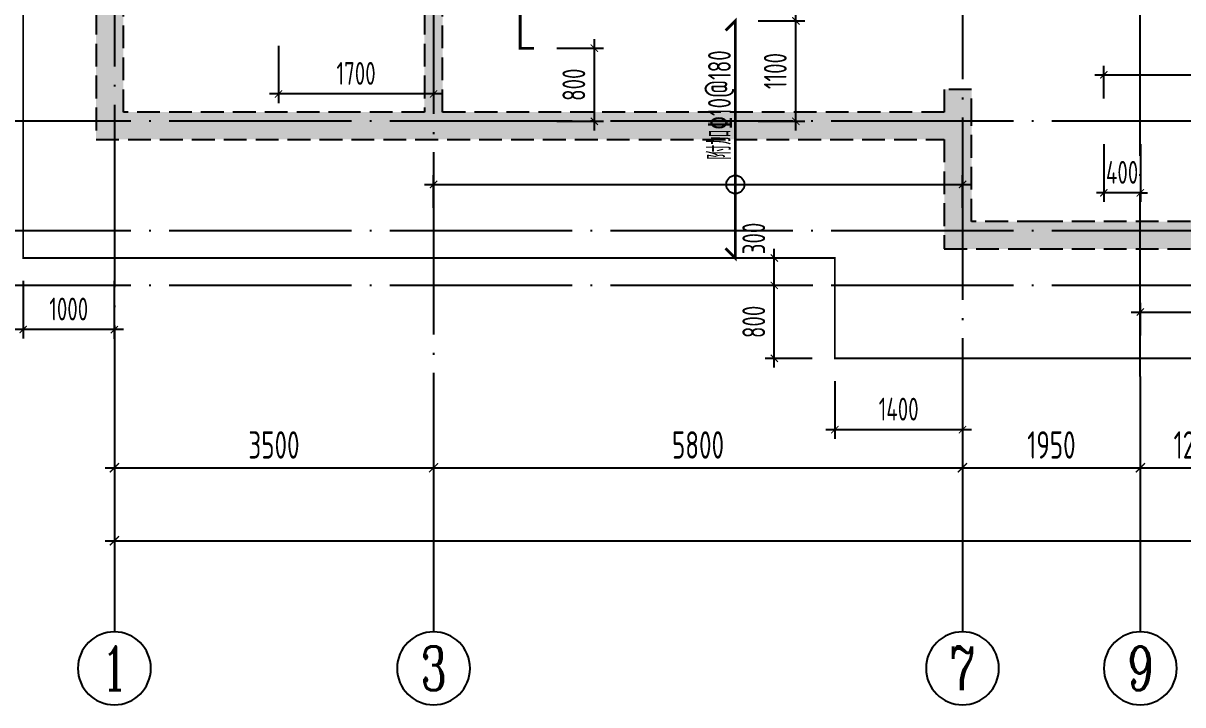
# Model space of a CAD drawing. Extents: x -668857 to 143095, y -247466 to 228182.
# Drawn here: x -429028 to -416312, y 194446 to 201922 of the extents above; entities that cross this region are included whole.
import ezdxf
from ezdxf.enums import TextEntityAlignment as Align

# ---------------------------------------------------------------- set-up
doc = ezdxf.new("R2010")
doc.units = 0
doc.header["$LTSCALE"] = 1000
doc.linetypes.add('DASH', pattern=[0.35, 0.25, -0.1])
doc.linetypes.add('DOTE', pattern=[2.42, 2, -0.2, 0.02, -0.2])
doc.layers.get('0').update_dxf_attribs({"linetype": 'CONTINUOUS'})
doc.layers.get('DEFPOINTS').update_dxf_attribs({"linetype": 'CONTINUOUS'})
for name, color, linetype in [('A-AXIS', 1, 'CONTINUOUS'), ('A-DOTE', 10, 'DOTE'), ('AXIS_NUM', 7, 'CONTINUOUS'), ('S-B板配筋', 6, 'CONTINUOUS'), ('S-B板配筋号', 7, 'CONTINUOUS'), ('S-J基础底板', 5, 'CONTINUOUS'), ('S-J基础底板标注', 3, 'CONTINUOUS'), ('S-Q墙填充', 252, 'CONTINUOUS'), ('S-Q墙实线', 6, 'CONTINUOUS'), ('S-Q墙虚线', 6, 'DASH'), ('S-Y一般标注', 3, 'CONTINUOUS')]:
    doc.layers.add(name, color=color, linetype=linetype)
doc.styles.add('TSSD_Axis', font='complex.shx', dxfattribs={"width": 0.7, "bigfont": 'hztxt.shx'})
doc.styles.add('TSSD_DIMENSION', font='Tssdeng.shx', dxfattribs={"width": 0.7, "bigfont": 'tssdchn.shx'})
doc.styles.add('TSSD_REIN', font='tssdeng.shx', dxfattribs={"width": 0.7, "height": 300, "bigfont": 'tssdchn.shx'})
doc.dimstyles.new('TSSD_100_100', dxfattribs={"dimtxt": 300, "dimasz": 100, "dimexe": 100, "dimexo": 250, "dimgap": 100, "dimtad": 1, "dimdec": 0, "dimzin": 0, "dimdsep": 46, "dimtxsty": 'TSSD_DIMENSION', "dimblk": 'ARCHTICK', "dimcen": 0, "dimdle": 100, "dimclrt": 7, "dimadec": 0, "dimazin": 0, "dimtfac": 1, "dimtdec": 0, "dimtix": 1, "dimtmove": 2, "dimatfit": 3, "dimldrblk": 'ARCHTICK', "dimfxl": 0, "dimtolj": 1, "dimtzin": 0, "dimarcsym": 0})
doc.dimstyles.new('TSSD_100_100$0', dxfattribs={"dimtxt": 300, "dimasz": 80, "dimexe": 100, "dimexo": 250, "dimgap": 100, "dimtad": 1, "dimdec": 0, "dimzin": 0, "dimdsep": 46, "dimtxsty": 'TSSD_DIMENSION', "dimblk": 'ARCHTICK', "dimcen": 0, "dimdle": 100, "dimclrd": 3, "dimclre": 3, "dimclrt": 7, "dimadec": 0, "dimazin": 0, "dimtfac": 1, "dimtdec": 0, "dimtix": 1, "dimtmove": 2, "dimatfit": 3, "dimldrblk": 'ARCHTICK', "dimfxl": 0, "dimtolj": 1, "dimtzin": 0, "dimarcsym": 0})

# ---------------------------------------------------------------- blocks, each defined once
blk = doc.blocks.new('_ArchTick')
at = {"color": 0, "linetype": 'ByBlock', "const_width": 0.15}
blk.add_lwpolyline([(-0.5, -0.5), (0.5, 0.5)], dxfattribs=at)
blk = doc.blocks.new('*D240')
at = {"layer": 'DEFPOINTS', "color": 0}
for p in [(2600, 5200), (3600, 5200), (3600, 4600)]:
    blk.add_point(p, dxfattribs=at)
at = {"layer": 'S-Y一般标注', "color": 0, "lineweight": -2}
for p, q in [((2600, 5200), (2600, 5300)), ((3350, 5200), (2500, 5200)), ((2600, 4600), (2600, 5200)), ((3350, 4600), (2500, 4600)), ((2600, 4600), (2600, 4500))]:
    blk.add_line(p, q, dxfattribs=at)
at = {"layer": 'S-Y一般标注', "color": 0, "lineweight": -2, "xscale": 100, "yscale": 100, "zscale": 100}
for p, rotation in [((2600, 5200), 270), ((2600, 4600), 90)]:
    blk.add_blockref('_ArchTick', p, dxfattribs=dict(at, rotation=rotation))
at = {"layer": 'S-Y一般标注', "color": 7, "insert": (2350, 4900), "char_height": 300, "attachment_point": 5, "rotation": 90, "style": 'TSSD_DIMENSION'}
blk.add_mtext('\\A1;600', dxfattribs=at)
blk = doc.blocks.new('*D246')
at = {"layer": 'DEFPOINTS', "color": 0}
for p in [(1800, 20100), (3600, 20100), (3600, 4600)]:
    blk.add_point(p, dxfattribs=at)
at = {"layer": 'S-Y一般标注', "color": 0, "lineweight": -2}
for p, q in [((3350, 20100), (1700, 20100)), ((1800, 4500), (1800, 20200)), ((3350, 4600), (1700, 4600))]:
    blk.add_line(p, q, dxfattribs=at)
at = {"layer": 'S-Y一般标注', "color": 0, "lineweight": -2, "xscale": 100, "yscale": 100, "zscale": 100}
for p, rotation in [((1800, 20100), 90), ((1800, 4600), 270)]:
    blk.add_blockref('_ArchTick', p, dxfattribs=dict(at, rotation=rotation))
at = {"layer": 'S-Y一般标注', "color": 7, "insert": (1550, 12350), "char_height": 300, "attachment_point": 5, "rotation": 90, "style": 'TSSD_DIMENSION'}
blk.add_mtext('\\A1;15500', dxfattribs=at)
blk = doc.blocks.new('*D250')
at = {"layer": 'DEFPOINTS', "color": 0}
for p in [(2600, 6400), (3600, 6400), (3600, 5200)]:
    blk.add_point(p, dxfattribs=at)
at = {"layer": 'S-Y一般标注', "color": 0, "lineweight": -2}
for p, q in [((2600, 5100), (2600, 6500)), ((3350, 6400), (2500, 6400)), ((3350, 5200), (2500, 5200))]:
    blk.add_line(p, q, dxfattribs=at)
at = {"layer": 'S-Y一般标注', "color": 0, "lineweight": -2, "xscale": 100, "yscale": 100, "zscale": 100}
for p, rotation in [((2600, 6400), 90), ((2600, 5200), 270)]:
    blk.add_blockref('_ArchTick', p, dxfattribs=dict(at, rotation=rotation))
at = {"layer": 'S-Y一般标注', "color": 7, "insert": (2350, 5800), "char_height": 300, "attachment_point": 5, "rotation": 90, "style": 'TSSD_DIMENSION'}
blk.add_mtext('\\A1;1200', dxfattribs=at)
blk = doc.blocks.new('*D251')
at = {"layer": 'DEFPOINTS', "color": 0}
for p in [(2600, 9400), (3600, 9400), (3600, 6400)]:
    blk.add_point(p, dxfattribs=at)
at = {"layer": 'S-Y一般标注', "color": 0, "lineweight": -2}
for p, q in [((2600, 6300), (2600, 9500)), ((3350, 9400), (2500, 9400)), ((3350, 6400), (2500, 6400))]:
    blk.add_line(p, q, dxfattribs=at)
at = {"layer": 'S-Y一般标注', "color": 0, "lineweight": -2, "xscale": 100, "yscale": 100, "zscale": 100}
for p, rotation in [((2600, 9400), 90), ((2600, 6400), 270)]:
    blk.add_blockref('_ArchTick', p, dxfattribs=dict(at, rotation=rotation))
at = {"layer": 'S-Y一般标注', "color": 7, "insert": (2350, 7900), "char_height": 300, "attachment_point": 5, "rotation": 90, "style": 'TSSD_DIMENSION'}
blk.add_mtext('\\A1;3000', dxfattribs=at)
blk = doc.blocks.new('ts_axno')
at = {"color": 0, "linetype": 'ByBlock', "lineweight": -2}
blk.add_circle((0, 0), 0.5, dxfattribs=at)
at = {"color": 0, "linetype": 'ByBlock', "lineweight": -2, "style": 'TSSD_Axis', "width": 0.7}
blk.add_attdef('A', text='', height=0.6, dxfattribs=at).set_placement((0, 0), align=Align.MIDDLE_CENTER)
blk = doc.blocks.new('*D256')
at = {"layer": 'DEFPOINTS', "color": 0}
for p in [(8100, 3600), (13900, 3600), (13900, 2600)]:
    blk.add_point(p, dxfattribs=at)
at = {"layer": 'S-Y一般标注', "color": 0, "lineweight": -2}
for p, q in [((8100, 3350), (8100, 2500)), ((13900, 3350), (13900, 2500)), ((8000, 2600), (14000, 2600))]:
    blk.add_line(p, q, dxfattribs=at)
at = {"layer": 'S-Y一般标注', "color": 0, "lineweight": -2, "xscale": 100, "yscale": 100, "zscale": 100, "rotation": 180}
blk.add_blockref('_ArchTick', (8100, 2600), dxfattribs=at)
at = {"layer": 'S-Y一般标注', "color": 0, "lineweight": -2, "xscale": 100, "yscale": 100, "zscale": 100}
blk.add_blockref('_ArchTick', (13900, 2600), dxfattribs=at)
at = {"layer": 'S-Y一般标注', "color": 7, "insert": (11000, 2850), "char_height": 300, "attachment_point": 5, "style": 'TSSD_DIMENSION'}
blk.add_mtext('\\A1;5800', dxfattribs=at)
blk = doc.blocks.new('*D264')
at = {"layer": 'DEFPOINTS', "color": 0}
for p in [(4600, 3600), (54600, 3600), (54600, 1800)]:
    blk.add_point(p, dxfattribs=at)
at = {"layer": 'S-Y一般标注', "color": 0, "lineweight": -2}
for p, q in [((4600, 3350), (4600, 1700)), ((54600, 3350), (54600, 1700)), ((4500, 1800), (54700, 1800))]:
    blk.add_line(p, q, dxfattribs=at)
at = {"layer": 'S-Y一般标注', "color": 0, "lineweight": -2, "xscale": 100, "yscale": 100, "zscale": 100, "rotation": 180}
blk.add_blockref('_ArchTick', (4600, 1800), dxfattribs=at)
at = {"layer": 'S-Y一般标注', "color": 0, "lineweight": -2, "xscale": 100, "yscale": 100, "zscale": 100}
blk.add_blockref('_ArchTick', (54600, 1800), dxfattribs=at)
at = {"layer": 'S-Y一般标注', "color": 7, "insert": (29600, 2050), "char_height": 300, "attachment_point": 5, "style": 'TSSD_DIMENSION'}
blk.add_mtext('\\A1;50000', dxfattribs=at)
blk = doc.blocks.new('*D265')
at = {"layer": 'DEFPOINTS', "color": 0}
for p in [(15850, 3600), (17100, 3600), (17100, 2600)]:
    blk.add_point(p, dxfattribs=at)
at = {"layer": 'S-Y一般标注', "color": 0, "lineweight": -2}
for p, q in [((15850, 3350), (15850, 2500)), ((17100, 3350), (17100, 2500)), ((15750, 2600), (17200, 2600))]:
    blk.add_line(p, q, dxfattribs=at)
at = {"layer": 'S-Y一般标注', "color": 0, "lineweight": -2, "xscale": 100, "yscale": 100, "zscale": 100, "rotation": 180}
blk.add_blockref('_ArchTick', (15850, 2600), dxfattribs=at)
at = {"layer": 'S-Y一般标注', "color": 0, "lineweight": -2, "xscale": 100, "yscale": 100, "zscale": 100}
blk.add_blockref('_ArchTick', (17100, 2600), dxfattribs=at)
at = {"layer": 'S-Y一般标注', "color": 7, "insert": (16475, 2850), "char_height": 300, "attachment_point": 5, "style": 'TSSD_DIMENSION'}
blk.add_mtext('\\A1;1250', dxfattribs=at)
blk = doc.blocks.new('*D266')
at = {"layer": 'DEFPOINTS', "color": 0}
for p in [(4600, 3600), (8100, 3600), (8100, 2600)]:
    blk.add_point(p, dxfattribs=at)
at = {"layer": 'S-Y一般标注', "color": 0, "lineweight": -2}
for p, q in [((4600, 3350), (4600, 2500)), ((8100, 3350), (8100, 2500)), ((4500, 2600), (8200, 2600))]:
    blk.add_line(p, q, dxfattribs=at)
at = {"layer": 'S-Y一般标注', "color": 0, "lineweight": -2, "xscale": 100, "yscale": 100, "zscale": 100, "rotation": 180}
blk.add_blockref('_ArchTick', (4600, 2600), dxfattribs=at)
at = {"layer": 'S-Y一般标注', "color": 0, "lineweight": -2, "xscale": 100, "yscale": 100, "zscale": 100}
blk.add_blockref('_ArchTick', (8100, 2600), dxfattribs=at)
at = {"layer": 'S-Y一般标注', "color": 7, "insert": (6350, 2850), "char_height": 300, "attachment_point": 5, "style": 'TSSD_DIMENSION'}
blk.add_mtext('\\A1;3500', dxfattribs=at)
blk = doc.blocks.new('*D285')
at = {"layer": 'DEFPOINTS', "color": 0}
for p in [(13900, 3600), (15850, 3600), (15850, 2600)]:
    blk.add_point(p, dxfattribs=at)
at = {"layer": 'S-Y一般标注', "color": 0, "lineweight": -2}
for p, q in [((13900, 3350), (13900, 2500)), ((15850, 3350), (15850, 2500)), ((13800, 2600), (15950, 2600))]:
    blk.add_line(p, q, dxfattribs=at)
at = {"layer": 'S-Y一般标注', "color": 0, "lineweight": -2, "xscale": 100, "yscale": 100, "zscale": 100, "rotation": 180}
blk.add_blockref('_ArchTick', (13900, 2600), dxfattribs=at)
at = {"layer": 'S-Y一般标注', "color": 0, "lineweight": -2, "xscale": 100, "yscale": 100, "zscale": 100}
blk.add_blockref('_ArchTick', (15850, 2600), dxfattribs=at)
at = {"layer": 'S-Y一般标注', "color": 7, "insert": (14875, 2850), "char_height": 300, "attachment_point": 5, "style": 'TSSD_DIMENSION'}
blk.add_mtext('\\A1;1950', dxfattribs=at)
blk = doc.blocks.new('20210824.17211196')
at = {"layer": 'S-Q墙填充', "ltscale": 0.5}
h = blk.add_hatch(dxfattribs=at)
h.set_pattern_fill('ARMORED', color=252, scale=30, style=0)
h.set_pattern_definition([(50, (48278.55, 29260.87), (215.17805, -18.82564), [22.5, -247.5]), (355, (48278.55, 29260.87), (-41.6254, 225.65764), [18, -198]), (100.4514, (48296.48, 29259.3), (173.5528, 206.83186), [19.12206, -210.34263]), (46.1842, (48278.55, 29320.87), (320.1723, -49.6557), [33.75, -371.25]), (96.6356, (48305.23, 29316.73), (280.3988, 292.2354), [28.6831, -315.5139]), (351.1842, (48278.55, 29320.87), (280.3986, 292.2356), [27, -297]), (21, (48308.55, 29305.87), (179.07212, -120.78567), [22.5, -247.5]), (326, (48308.55, 29305.87), (72.9946, 217.545), [18, -198]), (71.4514, (48323.47, 29295.8), (252.0668, 96.75915), [19.12206, -210.34263]), (37.5, (48278.55, 29260.87), (3.647957, 99.868156), [0, -195.6, 0, -201, 0, -198.75]), (7.5, (48278.55, 29260.87), (78.92086, 118.32351), [0, -114.6, 0, -191.1, 0, -75.75]), (327.5, (48211.65, 29260.87), (160.14673, -6.76646), [0, -75, 0, -234, 0, -310.5]), (317.5, (48181.65, 29260.87), (174.95585, 30.0315), [0, -97.5, 0, -155.4, 0, -220.5]), (45, (48278.55, 29260.87), (-106.06602, 106.06602), [])])
h.paths.add_polyline_path([(147542, 66729), (145942, 66729), (145542, 66729), (142642, 66729), (142192, 66729), (141292, 66729), (140842, 66729), (139342, 66729), (139342, 67529), (139342, 68529), (138692, 68529), (137042, 68529), (136442, 68529), (136442, 68779), (133242, 68779), (133242, 68529), (132642, 68529), (131042, 68529), (130342, 68529), (130342, 67529), (130342, 66729), (117642, 66729), (117192, 66729), (116292, 66729), (115842, 66729), (114342, 66729), (114342, 67529), (114342, 68529), (113692, 68529), (112042, 68529), (111442, 68529), (111442, 68779), (108242, 68779), (108242, 68529), (107642, 68529), (106042, 68529), (105342, 68529), (105342, 67529), (105342, 66729), (97142, 66729), (97142, 63729), (97142, 61129), (97142, 59029), (99942, 59029), (106442, 59029), (106442, 57829), (107492, 57829), (109842, 57829), (112192, 57829), (113242, 57829), (113242, 59029), (118842, 59029), (119742, 59029), (122342, 59029), (124942, 59029), (125842, 59029), (131442, 59029), (131442, 57829), (132492, 57829), (134842, 57829), (137192, 57829), (138242, 57829), (138242, 59029), (143842, 59029), (144742, 59029), (147542, 59029)])
h.paths.add_polyline_path([(100942, 59329), (100942, 60779), (100742, 60779), (100742, 59329), (99942, 59329), (97442, 59329), (97442, 61129), (97442, 63629), (98142, 63629), (98142, 63829), (97442, 63829), (97442, 66429), (97842, 66429), (98742, 66429), (99042, 66429), (99042, 65779), (99242, 65779), (99242, 66429), (101942, 66429), (101942, 63629), (102142, 63629), (102142, 66429), (102492, 66429), (103392, 66429), (103742, 66429), (103742, 65629), (103942, 65629), (103942, 66429), (105642, 66429), (105642, 67529), (105642, 68229), (106042, 68229), (107642, 68229), (108342, 68229), (108342, 67029), (108542, 67029), (108542, 68329), (108542, 68479), (111142, 68479), (111142, 68329), (111142, 67029), (111342, 67029), (111342, 68229), (112042, 68229), (113692, 68229), (114042, 68229), (114042, 67529), (114042, 66429), (115742, 66429), (115742, 65629), (115942, 65629), (115942, 66429), (116292, 66429), (117192, 66429), (117542, 66429), (117542, 63629), (117742, 63629), (117742, 66429), (120442, 66429), (120442, 63629), (120642, 63629), (120642, 66429), (120942, 66429), (121942, 66429), (122242, 66429), (122242, 66429), (122442, 66429), (122442, 66429), (122742, 66429), (123742, 66429), (124042, 66429), (124042, 63629), (124242, 63629), (124242, 66429), (126942, 66429), (126942, 63629), (127142, 63629), (127142, 66429), (127492, 66429), (128392, 66429), (128742, 66429), (128742, 65629), (128942, 65629), (128942, 66429), (130642, 66429), (130642, 67529), (130642, 68229), (131042, 68229), (132642, 68229), (133342, 68229), (133342, 67029), (133542, 67029), (133542, 68479), (136142, 68479), (136142, 67029), (136342, 67029), (136342, 68229), (137042, 68229), (138692, 68229), (139042, 68229), (139042, 67529), (139042, 66429), (140742, 66429), (140742, 65629), (140942, 65629), (140942, 66429), (141292, 66429), (142192, 66429), (142542, 66429), (142542, 63629), (142742, 63629), (142742, 66429), (145442, 66429), (145442, 65779), (145642, 65779), (145642, 66429), (145942, 66429), (146842, 66429), (147242, 66429), (147242, 63829), (146542, 63829), (146542, 63629), (147242, 63629), (147242, 61129), (147242, 59329), (144742, 59329), (143942, 59329), (143942, 60779), (143742, 60779), (143742, 59329), (138242, 59329), (138242, 59579), (137942, 59579), (137942, 59229), (137942, 58129), (137192, 58129), (134842, 58129), (132492, 58129), (131742, 58129), (131742, 59229), (131742, 59579), (131442, 59579), (131442, 59329), (125942, 59329), (125942, 60779), (125742, 60779), (125742, 59329), (124942, 59329), (122342, 59329), (119742, 59329), (118942, 59329), (118942, 60779), (118742, 60779), (118742, 59329), (113242, 59329), (113242, 59579), (112942, 59579), (112942, 59229), (112942, 58129), (112192, 58129), (109842, 58129), (107492, 58129), (106742, 58129), (106742, 59229), (106742, 59579), (106442, 59579), (106442, 59329)], flags=16)
at = {"layer": 'S-Q墙虚线', "color": 6}
for points in [[(111442, 68779), (108242, 68779), (108242, 68529), (107642, 68529), (106042, 68529), (105342, 68529), (105342, 67529), (105342, 66729), (97142, 66729), (97142, 63729), (97142, 61129), (97142, 59029), (99942, 59029), (106442, 59029), (106442, 57829), (107492, 57829), (109842, 57829)], [(109842, 58129), (107492, 58129), (106742, 58129), (106742, 59229), (106742, 59579), (106442, 59579), (106442, 59329), (100942, 59329), (100942, 60779), (100742, 60779), (100742, 59329), (99942, 59329), (97442, 59329), (97442, 61129), (97442, 63629), (98142, 63629), (98142, 63829), (97442, 63829), (97442, 66429), (97842, 66429), (98742, 66429)]]:
    blk.add_lwpolyline(points, dxfattribs=at)
blk = doc.blocks.new('*D956')
at = {"layer": 'DEFPOINTS', "color": 0}
for p in [(-429028, 199347), (-428028, 199345), (-429029, 198563)]:
    blk.add_point(p, dxfattribs=at)
at = {"layer": 'S-J基础底板标注', "color": 3, "lineweight": -2}
for p, q in [((-429029, 199097), (-429029, 198463)), ((-428029, 199095), (-428029, 198461)), ((-427929, 198561), (-429129, 198563))]:
    blk.add_line(p, q, dxfattribs=at)
at = {"layer": 'S-J基础底板标注', "color": 3, "lineweight": -2, "xscale": 80, "yscale": 80, "zscale": 80}
for p, rotation in [((-429029, 198563), 179.9236190239933), ((-428029, 198561), 359.9236190239933)]:
    blk.add_blockref('_ArchTick', p, dxfattribs=dict(at, rotation=rotation))
at = {"layer": 'S-J基础底板标注', "color": 7, "insert": (-428529, 198787), "char_height": 250, "attachment_point": 5, "rotation": 359.9236, "style": 'TSSD_DIMENSION'}
blk.add_mtext('\\A1;1000', dxfattribs=at)
blk = doc.blocks.new('*D972')
at = {"layer": 'DEFPOINTS', "color": 0}
for p in [(-420128, 198246), (-418728, 198246), (-418728, 197464)]:
    blk.add_point(p, dxfattribs=at)
at = {"layer": 'S-J基础底板标注', "color": 3, "lineweight": -2}
for p, q in [((-420128, 197996), (-420128, 197364)), ((-418728, 197996), (-418728, 197364)), ((-420228, 197464), (-418628, 197464))]:
    blk.add_line(p, q, dxfattribs=at)
at = {"layer": 'S-J基础底板标注', "color": 3, "lineweight": -2, "xscale": 80, "yscale": 80, "zscale": 80, "rotation": 180}
blk.add_blockref('_ArchTick', (-420128, 197464), dxfattribs=at)
at = {"layer": 'S-J基础底板标注', "color": 3, "lineweight": -2, "xscale": 80, "yscale": 80, "zscale": 80}
blk.add_blockref('_ArchTick', (-418728, 197464), dxfattribs=at)
at = {"layer": 'S-J基础底板标注', "color": 7, "insert": (-419428, 197689), "char_height": 250, "attachment_point": 5, "style": 'TSSD_DIMENSION'}
blk.add_mtext('\\A1;1400', dxfattribs=at)
blk = doc.blocks.new('*D973')
at = {"layer": 'DEFPOINTS', "color": 0}
for p in [(-420792, 199046), (-420128, 199046), (-420128, 198246)]:
    blk.add_point(p, dxfattribs=at)
at = {"layer": 'S-J基础底板标注', "color": 3, "lineweight": -2}
for p, q in [((-420792, 198146), (-420792, 199146)), ((-420378, 199046), (-420892, 199046)), ((-420378, 198246), (-420892, 198246))]:
    blk.add_line(p, q, dxfattribs=at)
at = {"layer": 'S-J基础底板标注', "color": 3, "lineweight": -2, "xscale": 80, "yscale": 80, "zscale": 80}
for p, rotation in [((-420792, 199046), 90), ((-420792, 198246), 270)]:
    blk.add_blockref('_ArchTick', p, dxfattribs=dict(at, rotation=rotation))
at = {"layer": 'S-J基础底板标注', "color": 7, "insert": (-421017, 198646), "char_height": 250, "attachment_point": 5, "rotation": 90, "style": 'TSSD_DIMENSION'}
blk.add_mtext('\\A1;800', dxfattribs=at)
blk = doc.blocks.new('*D981')
at = {"layer": 'DEFPOINTS', "color": 0}
for p in [(-420792, 199346), (-420128, 199346), (-420128, 199046)]:
    blk.add_point(p, dxfattribs=at)
at = {"layer": 'S-J基础底板标注', "color": 3, "lineweight": -2}
for p, q in [((-420792, 198946), (-420792, 199446)), ((-420378, 199346), (-420892, 199346)), ((-420378, 199046), (-420892, 199046))]:
    blk.add_line(p, q, dxfattribs=at)
at = {"layer": 'S-J基础底板标注', "color": 3, "lineweight": -2, "xscale": 80, "yscale": 80, "zscale": 80}
for p, rotation in [((-420792, 199346), 90), ((-420792, 199046), 270)]:
    blk.add_blockref('_ArchTick', p, dxfattribs=dict(at, rotation=rotation))
at = {"layer": 'S-J基础底板标注', "color": 7, "insert": (-421017, 199561), "char_height": 250, "attachment_point": 5, "rotation": 90, "style": 'TSSD_DIMENSION'}
blk.add_mtext('\\A1;300', dxfattribs=at)
blk = doc.blocks.new('*D920')
at = {"layer": 'DEFPOINTS', "color": 0}
for p in [(-426228, 201922), (-424528, 201922), (-426228, 201146)]:
    blk.add_point(p, dxfattribs=at)
at = {"layer": 'S-J基础底板标注', "color": 3, "lineweight": -2}
for p, q in [((-426228, 201672), (-426228, 201046)), ((-424528, 201672), (-424528, 201046)), ((-424428, 201146), (-426328, 201146))]:
    blk.add_line(p, q, dxfattribs=at)
at = {"layer": 'S-J基础底板标注', "color": 3, "lineweight": -2, "xscale": 80, "yscale": 80, "zscale": 80}
for p, rotation in [((-426228, 201146), 179.9999885912472), ((-424528, 201146), 359.9999885912471)]:
    blk.add_blockref('_ArchTick', p, dxfattribs=dict(at, rotation=rotation))
at = {"layer": 'S-J基础底板标注', "color": 7, "insert": (-425378, 201371), "char_height": 250, "attachment_point": 5, "rotation": 360, "style": 'TSSD_DIMENSION'}
blk.add_mtext('\\A1;1700', dxfattribs=at)
blk = doc.blocks.new('*D1025')
at = {"layer": 'DEFPOINTS', "color": 0, "ltscale": 0.5}
for p in [(-414278, 201355), (-417178, 200846), (-414278, 200846)]:
    blk.add_point(p, dxfattribs=at)
at = {"layer": 'S-J基础底板标注', "color": 3, "lineweight": -2, "ltscale": 0.5}
for p, q in [((-417178, 201096), (-417178, 201455)), ((-414278, 201096), (-414278, 201455)), ((-417278, 201355), (-414178, 201355))]:
    blk.add_line(p, q, dxfattribs=at)
at = {"layer": 'S-J基础底板标注', "color": 3, "lineweight": -2, "ltscale": 0.5, "xscale": 80, "yscale": 80, "zscale": 80, "rotation": 180}
blk.add_blockref('_ArchTick', (-417178, 201355), dxfattribs=at)
at = {"layer": 'S-J基础底板标注', "color": 3, "lineweight": -2, "ltscale": 0.5, "xscale": 80, "yscale": 80, "zscale": 80}
blk.add_blockref('_ArchTick', (-414278, 201355), dxfattribs=at)
blk = doc.blocks.new('*D998')
at = {"layer": 'DEFPOINTS', "color": 0}
for p in [(-423428, 201647), (-422765, 201647), (-423428, 200846)]:
    blk.add_point(p, dxfattribs=at)
at = {"layer": 'S-J基础底板标注', "color": 3, "lineweight": -2}
for p, q in [((-422765, 200746), (-422765, 201747)), ((-423178, 201647), (-422665, 201647)), ((-423178, 200846), (-422665, 200846))]:
    blk.add_line(p, q, dxfattribs=at)
at = {"layer": 'S-J基础底板标注', "color": 3, "lineweight": -2, "xscale": 80, "yscale": 80, "zscale": 80}
for p, rotation in [((-422765, 201647), 90), ((-422765, 200846), 270)]:
    blk.add_blockref('_ArchTick', p, dxfattribs=dict(at, rotation=rotation))
at = {"layer": 'S-J基础底板标注', "color": 7, "insert": (-422990, 201247), "char_height": 250, "attachment_point": 5, "rotation": 90, "style": 'TSSD_DIMENSION'}
blk.add_mtext('\\A1;800', dxfattribs=at)
blk = doc.blocks.new('*D999')
at = {"layer": 'DEFPOINTS', "color": 0}
for p in [(-417178, 200846), (-416778, 200846), (-417178, 200061)]:
    blk.add_point(p, dxfattribs=at)
at = {"layer": 'S-J基础底板标注', "color": 3, "lineweight": -2}
for p, q in [((-417178, 200596), (-417178, 199961)), ((-416778, 200596), (-416778, 199961)), ((-417178, 200061), (-417258, 200061)), ((-416778, 200061), (-417178, 200061)), ((-416778, 200061), (-416698, 200061))]:
    blk.add_line(p, q, dxfattribs=at)
at = {"layer": 'S-J基础底板标注', "color": 3, "lineweight": -2, "xscale": 80, "yscale": 80, "zscale": 80}
blk.add_blockref('_ArchTick', (-417178, 200061), dxfattribs=at)
at = {"layer": 'S-J基础底板标注', "color": 3, "lineweight": -2, "xscale": 80, "yscale": 80, "zscale": 80, "rotation": 180}
blk.add_blockref('_ArchTick', (-416778, 200061), dxfattribs=at)
at = {"layer": 'S-J基础底板标注', "color": 7, "insert": (-416978, 200286), "char_height": 250, "attachment_point": 5, "style": 'TSSD_DIMENSION'}
blk.add_mtext('\\A1;400', dxfattribs=at)
blk = doc.blocks.new('*D1039')
at = {"layer": 'DEFPOINTS', "color": 0, "ltscale": 0.5}
for p in [(-418728, 200154), (-424528, 199646), (-418728, 199646)]:
    blk.add_point(p, dxfattribs=at)
at = {"layer": 'S-J基础底板标注', "color": 3, "lineweight": -2, "ltscale": 0.5}
for p, q in [((-424628, 200154), (-418628, 200154)), ((-424528, 199896), (-424528, 200254)), ((-418728, 199896), (-418728, 200254))]:
    blk.add_line(p, q, dxfattribs=at)
at = {"layer": 'S-J基础底板标注', "color": 3, "lineweight": -2, "ltscale": 0.5, "xscale": 80, "yscale": 80, "zscale": 80, "rotation": 180}
blk.add_blockref('_ArchTick', (-424528, 200154), dxfattribs=at)
at = {"layer": 'S-J基础底板标注', "color": 3, "lineweight": -2, "ltscale": 0.5, "xscale": 80, "yscale": 80, "zscale": 80}
blk.add_blockref('_ArchTick', (-418728, 200154), dxfattribs=at)
blk = doc.blocks.new('*D1014')
at = {"layer": 'DEFPOINTS', "color": 0}
for p in [(-421220, 201947), (-420556, 201947), (-421220, 200846)]:
    blk.add_point(p, dxfattribs=at)
at = {"layer": 'S-J基础底板标注', "color": 3, "lineweight": -2}
for p, q in [((-420970, 201947), (-420456, 201947)), ((-420556, 200746), (-420556, 202047)), ((-420970, 200846), (-420456, 200846))]:
    blk.add_line(p, q, dxfattribs=at)
at = {"layer": 'S-J基础底板标注', "color": 3, "lineweight": -2, "xscale": 80, "yscale": 80, "zscale": 80}
for p, rotation in [((-420556, 201947), 90), ((-420556, 200846), 270)]:
    blk.add_blockref('_ArchTick', p, dxfattribs=dict(at, rotation=rotation))
at = {"layer": 'S-J基础底板标注', "color": 7, "insert": (-420781, 201397), "char_height": 250, "attachment_point": 5, "rotation": 90, "style": 'TSSD_DIMENSION'}
blk.add_mtext('\\A1;1100', dxfattribs=at)
blk = doc.blocks.new('*D1040')
at = {"layer": 'DEFPOINTS', "color": 0, "ltscale": 0.5}
for p in [(-414278, 198754), (-416778, 198246), (-414278, 198246)]:
    blk.add_point(p, dxfattribs=at)
at = {"layer": 'S-J基础底板标注', "color": 3, "lineweight": -2, "ltscale": 0.5}
for p, q in [((-416878, 198754), (-414178, 198754)), ((-416778, 198496), (-416778, 198854)), ((-414278, 198496), (-414278, 198854))]:
    blk.add_line(p, q, dxfattribs=at)
at = {"layer": 'S-J基础底板标注', "color": 3, "lineweight": -2, "ltscale": 0.5, "xscale": 80, "yscale": 80, "zscale": 80, "rotation": 180}
blk.add_blockref('_ArchTick', (-416778, 198754), dxfattribs=at)
at = {"layer": 'S-J基础底板标注', "color": 3, "lineweight": -2, "ltscale": 0.5, "xscale": 80, "yscale": 80, "zscale": 80}
blk.add_blockref('_ArchTick', (-414278, 198754), dxfattribs=at)
blk = doc.blocks.new('20210726.16350016')
at = {"layer": 'A-AXIS'}
for p, q in [((3600, 6400), (800, 6400)), ((3600, 5200), (800, 5200)), ((3600, 4600), (800, 4600)), ((4600, 3600), (4600, 800)), ((8100, 3600), (8100, 800)), ((13900, 3600), (13900, 800)), ((15850, 3600), (15850, 800))]:
    blk.add_line(p, q, dxfattribs=at)
at = {"layer": 'A-DOTE'}
for p, q in [((4600, 21100), (4600, 3600)), ((13900.2, 13700), (13900, 3600)), ((15850, 3600), (15850, 11500)), ((8100, 10900), (8100, 3600)), ((55600, 6400), (3600, 6400)), ((55600, 5200), (3600, 5200)), ((55600, 4600), (3600, 4600))]:
    blk.add_line(p, q, dxfattribs=at)
at = {"layer": 'A-AXIS'}
ref = blk.add_blockref('ts_axno', (4600, 400), dxfattribs=dict(at, xscale=-800, yscale=800, zscale=800, rotation=180))
ref.add_attrib('1', '1', dxfattribs={"layer": 'AXIS_NUM', "height": 480, "style": 'TSSD_Axis', "width": 0.7}).set_placement((4600, 400), align=Align.MIDDLE_CENTER)
ref = blk.add_blockref('ts_axno', (8100, 400), dxfattribs=dict(at, xscale=-800, yscale=800, zscale=800, rotation=180))
ref.add_attrib('2', '3', dxfattribs={"layer": 'AXIS_NUM', "height": 480, "style": 'TSSD_Axis', "width": 0.7}).set_placement((8100, 400), align=Align.MIDDLE_CENTER)
ref = blk.add_blockref('ts_axno', (13900, 400), dxfattribs=dict(at, xscale=-800, yscale=800, zscale=800, rotation=180))
ref.add_attrib('5', '7', dxfattribs={"layer": 'AXIS_NUM', "height": 480, "style": 'TSSD_Axis', "width": 0.7}).set_placement((13900, 400), align=Align.MIDDLE_CENTER)
ref = blk.add_blockref('ts_axno', (15850, 400), dxfattribs=dict(at, xscale=-800, yscale=800, zscale=800, rotation=180))
ref.add_attrib('5', '9', dxfattribs={"layer": 'AXIS_NUM', "height": 480, "style": 'TSSD_Axis', "width": 0.7}).set_placement((15850, 400), align=Align.MIDDLE_CENTER)
at = {"layer": 'S-Y一般标注'}
for base, p1, p2, picture, middle in [((1800, 20100), (3600, 4600), (3600, 20100), '*D246', (1550, 12350)), ((2600, 9400), (3600, 6400), (3600, 9400), '*D251', (2350, 7900)), ((2600, 6400), (3600, 5200), (3600, 6400), '*D250', (2350, 5800)), ((2600, 5200), (3600, 4600), (3600, 5200), '*D240', (2350, 4900))]:
    dim = blk.add_linear_dim(base=base, p1=p1, p2=p2, angle=90, dimstyle='TSSD_100_100', dxfattribs=at)
    dim.commit()
    dim.dimension.update_dxf_attribs({"geometry": picture, "text_midpoint": middle})
for base, p1, p2, picture, middle in [((54600, 1800), (4600, 3600), (54600, 3600), '*D264', (29600, 2050)), ((8100, 2600), (4600, 3600), (8100, 3600), '*D266', (6350, 2850)), ((13900, 2600), (8100, 3600), (13900, 3600), '*D256', (11000, 2850)), ((15850, 2600), (13900, 3600), (15850, 3600), '*D285', (14875, 2850)), ((17100, 2600), (15850, 3600), (17100, 3600), '*D265', (16475, 2850))]:
    dim = blk.add_linear_dim(base=base, p1=p1, p2=p2, dimstyle='TSSD_100_100', dxfattribs=at)
    dim.commit()
    dim.dimension.update_dxf_attribs({"geometry": picture, "text_midpoint": middle})

msp = doc.modelspace()

# ---------------------------------------------------------------- linework, layer by layer
at = {"layer": 'S-B板配筋', "const_width": 30}
for points in [[(-423428.27, 206546.68), (-423578.27, 206546.68), (-423578.35, 201646.89), (-423428.35, 201646.89)], [(-421325.67, 199452.4), (-421219.6, 199346.34), (-421219.6, 201946.75), (-421325.67, 201840.68)]]:
    msp.add_lwpolyline(points, dxfattribs=at)
at = {"layer": 'S-J基础底板', "const_width": 20}
msp.add_lwpolyline([(-420128.32, 198246.4), (-410928.24, 198246.4), (-410928.29, 199446.31), (-395128.28, 199446.66), (-395128.29, 198246.41), (-385928.3, 198246.39), (-385928.29, 199346.41), (-377028.3, 199346.41), (-377028.28, 209646.41), (-384628.3, 209646.41), (-384628.28, 211346.41), (-396428.28, 211346.41), (-396428.28, 209646.41), (-409628.28, 209646.41), (-409628.28, 211346.41), (-421428.28, 211346.41), (-421428.29, 209646.41), (-429028.29, 209646.41), (-429028.29, 199346.5), (-420128.28, 199346.32)], close=True, dxfattribs=at)
at = {"layer": 'S-J基础底板标注', "color": 2, "ltscale": 0.5}
msp.add_circle((-421219.6, 200153.17), 100, dxfattribs=at)

# ---------------------------------------------------------------- block references
at = {"layer": 'A-DOTE'}
msp.add_blockref('20210726.16350016', (-432628.28, 194446.36), dxfattribs=at)
at = {"layer": 'S-Q墙实线'}
msp.add_blockref('20210824.17211196', (-525370.58, 141617.42), dxfattribs=at)

# ---------------------------------------------------------------- texts
at = {"layer": 'S-B板配筋号', "color": 1, "style": 'TSSD_REIN', "width": 0.7}
msp.add_text('附加%%13210@180', height=250, rotation=90, dxfattribs=at).set_placement((-421268.06, 200421.65))

# ---------------------------------------------------------------- dimensions: what is measured, and where the dimension line sits
at = {"layer": 'S-J基础底板标注'}
for p1, p2, distance, picture, middle in [((-421219.6, 200846.41), (-421219.6, 201946.75), -663.65, '*D1014', (-420780.95, 201396.58)), ((-424528.28, 201921.9), (-426228.49, 201921.9), 775.49, '*D920', (-425378.38, 201371.41)), ((-423428.35, 200846.41), (-423428.35, 201646.89), -663.65, '*D998', (-422989.7, 201246.65)), ((-416778.28, 200846.41), (-417178.32, 200846.41), 784.94, '*D999', (-416978.3, 200286.47)), ((-428028.29, 199345.17), (-429028.29, 199346.5), 783.98, '*D956', (-428529.04, 198786.86)), ((-420128.27, 198246.4), (-420128.27, 199046.41), 663.65, '*D973', (-421016.92, 198646.4)), ((-420128.27, 198246.4), (-418728.28, 198246.4), -782.42, '*D972', (-419428.27, 197688.98))]:
    dim = msp.add_aligned_dim(p1=p1, p2=p2, distance=distance, dimstyle='TSSD_100_100$0', override={"dimtxt": 250}, dxfattribs=at)
    dim.commit()
    dim.dimension.update_dxf_attribs({"geometry": picture, "text_midpoint": middle})
at = {"layer": 'S-J基础底板标注', "color": 2, "ltscale": 0.5}
for p1, p2, distance, picture, middle in [((-417178.32, 200846.41), (-414278.28, 200846.41), 508.22, '*D1025', (-415728.3, 201354.63)), ((-424528.28, 199646.41), (-418728.25, 199646.41), 508.04, '*D1039', (-421628.26, 200154.45)), ((-416778.28, 198246.4), (-414278.28, 198246.4), 508.04, '*D1040', (-415528.28, 198754.44))]:
    dim = msp.add_aligned_dim(p1=p1, p2=p2, distance=distance, text=' ', dimstyle='TSSD_100_100$0', dxfattribs=at)
    dim.commit()
    dim.dimension.update_dxf_attribs({"geometry": picture, "text_midpoint": middle})
at = {"layer": 'S-J基础底板标注'}
dim = msp.add_linear_dim(base=(-420791.92, 199346.31), p1=(-420128.27, 199046.41), p2=(-420128.27, 199346.31), angle=89.999984, dimstyle='TSSD_100_100$0', override={"dimtxt": 250}, dxfattribs=at)
dim.commit()
dim.dimension.update_dxf_attribs({"geometry": '*D981', "text_midpoint": (-421016.92, 199561.38), "dimtype": 161})

doc.saveas('drawing.dxf')
